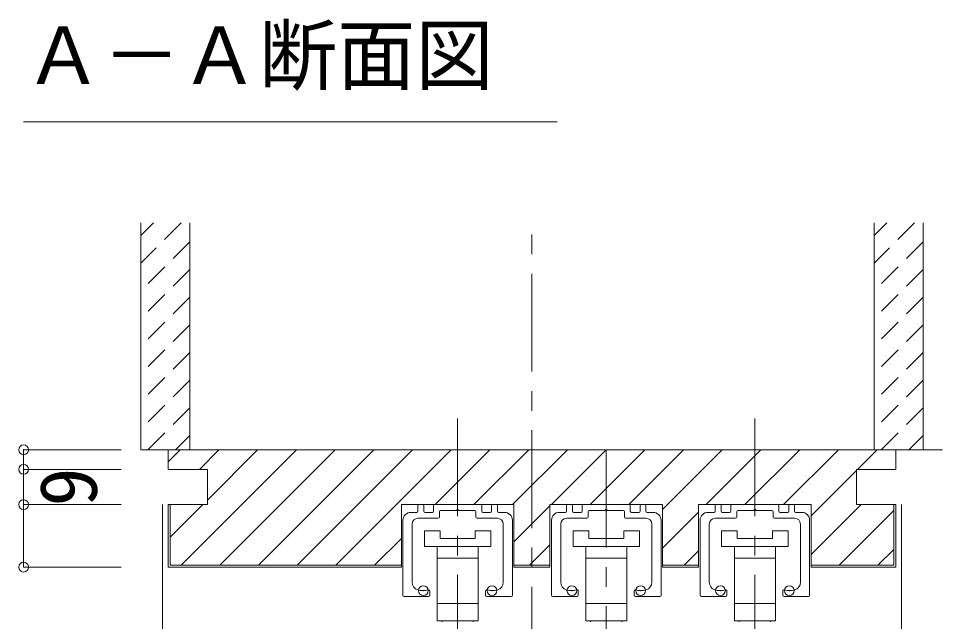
# Model space of a CAD drawing. Units: millimetres, scale not verified. Extents: x -957 to 993, y -689 to 708.
# Drawn here: x -495 to -256.3, y -33.8 to 120.3 of the extents above; entities that cross this region are included whole.
import ezdxf
from ezdxf.enums import TextEntityAlignment as Align

# ---------------------------------------------------------------- set-up
doc = ezdxf.new("R2010")
doc.units = ezdxf.units.MM
doc.header["$LTSCALE"] = 5
doc.header["$PDMODE"] = 32
doc.header["$PDSIZE"] = 2.5
doc.linetypes.add('CHAIN1', pattern=[8, 5, -1, 1, -1])
doc.linetypes.add('DASHED1', pattern=[1.8, 1.2, -0.6])
doc.layers.add('0-B_寸法', color=7, linetype='Continuous', lineweight=9)
doc.styles.add('ＭＳ ゴシック', font='')
doc.styles.get('ＭＳ ゴシック').set_extended_font_data('MS Gothic')

# ---------------------------------------------------------------- blocks, each defined once
blk = doc.blocks.new('01')
at = {"layer": '0-B_寸法'}
for p, q in [((-10.15, 6.02), (-10.15, 7.42)), ((-8.95, 7.72), (-9.85, 7.72)), ((-8.65, 6.02), (-8.65, 7.42)), ((-6.15, 7.42), (-6.15, 6.02)), ((-5.85, 7.72), (5.85, 7.72)), ((6.15, 7.42), (6.15, 6.02)), ((8.65, 6.02), (8.65, 7.42)), ((8.95, 7.72), (9.85, 7.72)), ((10.15, 6.02), (10.15, 7.42)), ((-12, 5.72), (-10.45, 5.72)), ((-6.45, 5.72), (-8.35, 5.72)), ((-4.65, 4.52), (-4.65, 5.92)), ((-4.35, 6.22), (-0.3, 6.22)), ((0, 6.52), (-0.3, 6.22)), ((0, 6.52), (0.3, 6.22)), ((4.35, 6.22), (0.3, 6.22)), ((4.65, 4.52), (4.65, 5.92)), ((6.45, 5.72), (8.35, 5.72)), ((12, 5.72), (10.45, 5.72)), ((-14, 3.72), (-14, -15.48)), ((-11.65, 2.72), (-11.65, -12.157)), ((-10.15, 4.22), (-4.95, 4.22)), ((10.15, 4.22), (4.95, 4.22)), ((11.65, 2.72), (11.65, -12.157)), ((14, 3.72), (14, -15.48)), ((-13.7, -15.78), (-7.45, -15.78)), ((-7.15, -15.48), (-7.15, -14.405)), ((7.15, -15.48), (7.15, -14.405)), ((13.7, -15.78), (7.45, -15.78))]:
    blk.add_line(p, q, dxfattribs=at)
for centre, radius, start, end in [((-9.85, 7.42), 0.3, 90, 180), ((-8.95, 7.42), 0.3, 0, 90), ((-5.85, 7.42), 0.3, 90, 180), ((5.85, 7.42), 0.3, 0, 90), ((8.95, 7.42), 0.3, 90, 180), ((9.85, 7.42), 0.3, 0, 90), ((-12, 3.72), 2, 90, 180), ((-10.45, 6.02), 0.3, 270, 0), ((-8.35, 6.02), 0.3, 180, 270), ((-6.45, 6.02), 0.3, 270, 0), ((-4.35, 5.92), 0.3, 90, 180), ((4.35, 5.92), 0.3, 0, 90), ((6.45, 6.02), 0.3, 180, 270), ((8.35, 6.02), 0.3, 270, 0), ((10.45, 6.02), 0.3, 180, 270), ((12, 3.72), 2, 0, 90), ((-10.15, 2.72), 1.5, 90, 180), ((-4.95, 4.52), 0.3, 270, 0), ((4.95, 4.52), 0.3, 180, 270), ((10.15, 2.72), 1.5, 0, 90), ((-9.65, -12.157), 2, 180, 253.54075), ((-8.8, -9.28), 5, 253.54075, 284.75682), ((-7.45, -14.405), 0.3, 0, 104.75682), ((7.45, -14.405), 0.3, 75.24318, 180), ((8.8, -9.28), 5, 255.24318, 286.45925), ((9.65, -12.157), 2, 286.45925, 0), ((-13.7, -15.48), 0.3, 180, 270), ((-7.45, -15.48), 0.3, 270, 0), ((7.45, -15.48), 0.3, 180, 270), ((13.7, -15.48), 0.3, 270, 0)]:
    blk.add_arc(centre, radius, start, end, dxfattribs=at)
for p in [(-8.8, -14.28), (8.8, -14.28)]:
    blk.add_point(p, dxfattribs=at)

msp = doc.modelspace()

# ---------------------------------------------------------------- linework, layer by layer
at = {"layer": '0-B_寸法'}
for p, q in [((-357.319, 93.893), (-493.746, 93.893)), ((-463.746, 68.058), (-463.746, 10.058)), ((-451.246, 68.058), (-451.246, 10.058)), ((-276.246, 68.058), (-276.246, 10.058)), ((-263.746, 68.058), (-263.746, 10.058)), ((-451.246, 10.058), (-463.746, 10.058)), ((-458.246, 10.058), (-456.746, 10.058)), ((-456.746, 6.997), (-453.685, 10.058)), ((-453.486, -19.442), (-423.986, 10.058)), ((-448.785, 5.058), (-443.785, 10.058)), ((-446.746, -2.802), (-433.886, 10.058)), ((-443.587, -19.442), (-414.087, 10.058)), ((-433.688, -19.442), (-404.188, 10.058)), ((-423.788, -19.442), (-394.288, 10.058)), ((-413.889, -19.442), (-384.389, 10.058)), ((-388.489, -3.942), (-374.489, 10.058)), ((-378.59, -3.942), (-364.59, 10.058)), ((-368.69, -3.942), (-354.69, 10.058)), ((-358.791, -3.942), (-344.791, 10.058)), ((-348.891, -3.942), (-334.891, 10.058)), ((-338.992, -3.942), (-324.992, 10.058)), ((-330.346, -5.196), (-315.092, 10.058)), ((-319.193, -3.942), (-305.193, 10.058)), ((-309.293, -3.942), (-295.293, 10.058)), ((-299.394, -3.942), (-285.394, 10.058)), ((-280.494, 5.058), (-275.494, 10.058)), ((-263.746, 10.058), (-276.246, 10.058)), ((-270.746, 10.058), (-269.246, 10.058)), ((-270.746, 5.058), (-270.746, 10.058)), ((-292.346, -6.794), (-280.746, 4.806)), ((-458.246, -204.442), (-458.246, -3.942)), ((-456.746, -3.942), (-456.746, -19.942)), ((-456.246, -12.302), (-447.886, -3.942)), ((-456.246, -3.942), (-456.246, -19.442)), ((-397.146, -19.942), (-397.146, -3.942)), ((-397.146, -3.942), (-368.346, -3.942)), ((-368.346, -19.942), (-368.346, -3.942)), ((-368.346, -13.498), (-359.146, -4.298)), ((-359.146, -3.942), (-330.346, -3.942)), ((-359.146, -19.942), (-359.146, -3.942)), ((-330.346, -19.942), (-330.346, -3.942)), ((-321.146, -3.942), (-292.346, -3.942)), ((-292.346, -16.694), (-279.595, -3.942)), ((-292.346, -19.942), (-292.346, -3.942)), ((-271.246, -3.942), (-271.246, -19.442)), ((-269.246, -204.442), (-269.246, -3.942)), ((-330.346, -15.096), (-321.146, -5.896)), ((-285.195, -19.442), (-271.246, -5.493)), ((-391.246, -10.642), (-391.246, -14.642)), ((-387.246, -10.642), (-391.246, -10.642)), ((-387.246, -12.642), (-387.246, -10.642)), ((-378.246, -10.642), (-378.246, -12.642)), ((-374.246, -10.642), (-378.246, -10.642)), ((-374.246, -14.642), (-374.246, -10.642)), ((-353.246, -10.642), (-353.246, -14.642)), ((-349.246, -10.642), (-353.246, -10.642)), ((-349.246, -12.642), (-349.246, -10.642)), ((-340.246, -10.642), (-340.246, -12.642)), ((-336.246, -10.642), (-340.246, -10.642)), ((-336.246, -14.642), (-336.246, -10.642)), ((-315.246, -10.642), (-315.246, -14.642)), ((-311.246, -10.642), (-315.246, -10.642)), ((-311.246, -12.642), (-311.246, -10.642)), ((-302.246, -10.642), (-302.246, -12.642)), ((-298.246, -10.642), (-302.246, -10.642)), ((-298.246, -14.642), (-298.246, -10.642)), ((-403.989, -19.442), (-397.146, -12.599)), ((-378.246, -12.642), (-387.246, -12.642)), ((-364.392, -19.442), (-359.146, -14.196)), ((-340.246, -12.642), (-349.246, -12.642)), ((-302.246, -12.642), (-311.246, -12.642)), ((-391.246, -14.642), (-382.746, -14.642)), ((-387.996, -14.642), (-387.996, -17.642)), ((-382.746, -14.642), (-374.246, -14.642)), ((-377.496, -17.642), (-377.496, -14.642)), ((-353.246, -14.642), (-344.746, -14.642)), ((-349.996, -14.642), (-349.996, -17.642)), ((-344.746, -14.642), (-336.246, -14.642)), ((-339.496, -17.642), (-339.496, -14.642)), ((-324.793, -19.442), (-321.146, -15.795)), ((-315.246, -14.642), (-306.746, -14.642)), ((-311.996, -14.642), (-311.996, -17.642)), ((-306.746, -14.642), (-298.246, -14.642)), ((-301.496, -17.642), (-301.496, -14.642)), ((-275.296, -19.442), (-271.246, -15.393)), ((-387.996, -17.642), (-387.996, -29.242)), ((-387.996, -17.642), (-382.746, -17.642)), ((-382.746, -17.642), (-377.496, -17.642)), ((-377.496, -29.242), (-377.496, -17.642)), ((-349.996, -17.642), (-349.996, -29.242)), ((-349.996, -17.642), (-344.746, -17.642)), ((-344.746, -17.642), (-339.496, -17.642)), ((-339.496, -29.242), (-339.496, -17.642)), ((-311.996, -17.642), (-311.996, -29.242)), ((-311.996, -17.642), (-306.746, -17.642)), ((-306.746, -17.642), (-301.496, -17.642)), ((-301.496, -29.242), (-301.496, -17.642)), ((-456.746, -19.942), (-397.146, -19.942)), ((-456.246, -19.442), (-397.146, -19.442)), ((-368.346, -19.442), (-359.146, -19.442)), ((-368.346, -19.942), (-359.146, -19.942)), ((-330.346, -19.442), (-321.146, -19.442)), ((-271.246, -19.442), (-292.346, -19.442)), ((-270.746, -19.942), (-292.346, -19.942)), ((-387.996, -29.242), (-387.996, -33.642)), ((-382.746, -29.242), (-387.996, -29.242)), ((-377.496, -29.242), (-382.746, -29.242)), ((-377.496, -33.642), (-377.496, -29.242)), ((-349.996, -29.242), (-349.996, -33.642)), ((-344.746, -29.242), (-349.996, -29.242)), ((-339.496, -29.242), (-344.746, -29.242)), ((-339.496, -33.642), (-339.496, -29.242)), ((-311.996, -29.242), (-311.996, -33.642)), ((-306.746, -29.242), (-311.996, -29.242)), ((-301.496, -29.242), (-306.746, -29.242)), ((-301.496, -33.642), (-301.496, -29.242)), ((-387.996, -33.642), (-386.746, -33.642)), ((-378.746, -33.942), (-378.746, -33.642)), ((-378.746, -33.642), (-377.496, -33.642)), ((-349.996, -33.642), (-348.746, -33.642)), ((-340.746, -33.942), (-340.746, -33.642)), ((-340.746, -33.642), (-339.496, -33.642)), ((-311.996, -33.642), (-310.746, -33.642)), ((-302.746, -33.942), (-302.746, -33.642)), ((-302.746, -33.642), (-301.496, -33.642))]:
    msp.add_line(p, q, dxfattribs=at)
at = {"layer": '0-B_寸法', "linetype": 'DASHED1'}
for p, q in [((-460.535, 68.058), (-463.746, 64.847)), ((-453.464, 68.058), (-463.746, 57.776)), ((-273.035, 68.058), (-276.246, 64.847)), ((-265.964, 68.058), (-276.246, 57.776)), ((-451.246, 63.205), (-463.746, 50.705)), ((-263.746, 63.205), (-276.246, 50.705)), ((-451.246, 56.134), (-463.746, 43.634)), ((-263.746, 56.134), (-276.246, 43.634)), ((-451.246, 49.062), (-463.746, 36.562)), ((-263.746, 49.062), (-276.246, 36.562)), ((-451.246, 41.991), (-463.746, 29.491)), ((-263.746, 41.991), (-276.246, 29.491)), ((-451.246, 34.92), (-463.746, 22.42)), ((-263.746, 34.92), (-276.246, 22.42)), ((-451.246, 27.849), (-463.746, 15.349)), ((-263.746, 27.849), (-276.246, 15.349)), ((-451.246, 20.778), (-461.966, 10.058)), ((-263.746, 20.778), (-274.466, 10.058)), ((-451.246, 13.707), (-454.895, 10.058)), ((-263.746, 13.707), (-267.395, 10.058))]:
    msp.add_line(p, q, dxfattribs=at)
at = {"layer": '0-B_寸法', "linetype": 'CHAIN1'}
for p, q in [((-363.746, -449.942), (-363.746, 68.058)), ((-382.746, 18.058), (-382.746, -439.942)), ((-306.746, 18.058), (-306.746, -439.942)), ((-493.746, 10.058), (-97.246, 10.058)), ((-344.746, 10.058), (-344.746, -439.942))]:
    msp.add_line(p, q, dxfattribs=at)
at = {"layer": '0-B_寸法', "color": 4}
for p, q in [((-493.746, 10.058), (-493.746, 5.058)), ((-493.746, 10.058), (-468.746, 10.058)), ((-493.746, 5.058), (-468.746, 5.058)), ((-493.746, 5.058), (-493.746, -3.942)), ((-493.746, -3.942), (-468.746, -3.942)), ((-493.746, -3.942), (-493.746, -19.942)), ((-493.746, -19.942), (-468.746, -19.942))]:
    msp.add_line(p, q, dxfattribs=at)
at = {"layer": '0-B_寸法'}
for points in [[(-270.746, 10.058), (-456.746, 10.058), (-456.746, 5.058), (-446.746, 5.058), (-446.746, -3.942), (-456.746, -3.942)], [(-270.746, 5.058), (-280.746, 5.058), (-280.746, -3.942), (-270.746, -3.942), (-270.746, -19.942)], [(-330.346, -19.942), (-321.146, -19.942), (-321.146, -3.942)], [(-378.746, -33.642), (-386.746, -33.642), (-386.746, -33.942)], [(-340.746, -33.642), (-348.746, -33.642), (-348.746, -33.942)], [(-302.746, -33.642), (-310.746, -33.642), (-310.746, -33.942)]]:
    msp.add_lwpolyline(points, dxfattribs=at)
for p in [(-493.746, 10.058), (-493.746, 5.058), (-493.746, -3.942), (-493.746, -19.942)]:
    msp.add_point(p, dxfattribs=at)

# ---------------------------------------------------------------- block references
for p in [(-382.746, -11.662), (-344.746, -11.662), (-306.746, -11.662)]:
    msp.add_blockref('01', p, dxfattribs=at)

# ---------------------------------------------------------------- texts
at = {"layer": '0-B_寸法', "style": 'ＭＳ ゴシック'}
msp.add_text('Ａ－Ａ断面図', height=14.66, dxfattribs=at).set_placement((-493.553, 99.216), align=Align.BOTTOM_LEFT)
msp.add_text('9', height=14.66, rotation=90, dxfattribs=at).set_placement((-470.605, -4.442), align=Align.BOTTOM_LEFT)

doc.saveas('drawing.dxf')
